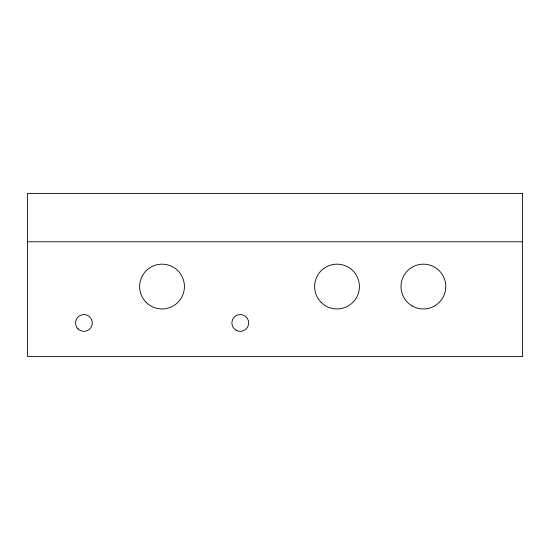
<?xml version="1.0" encoding="UTF-8"?>
<svg xmlns="http://www.w3.org/2000/svg" width="550" height="550" viewBox="0 0 550 550"><rect width="100%" height="100%" fill="white"/><g stroke="black" fill="none" stroke-linecap="round" stroke-linejoin="round"><path stroke-width="0.82" d="M27.5 241.766L522.5 241.766M522.5 193.442L27.5 193.442L27.5 356.558L522.5 356.558L522.5 193.442M321.179 302.404A22.399 22.399 0 0 0 358.648 292.359A22.399 22.399 0 0 0 331.217 264.928A22.399 22.399 0 0 0 321.179 302.404M412.191 305.958A22.399 22.399 0 0 0 445.789 286.564A22.399 22.399 0 0 0 412.191 267.163A22.399 22.399 0 0 0 412.191 305.958M146.19 302.404A22.399 22.399 0 0 0 183.666 292.359A22.399 22.399 0 0 0 156.234 264.928A22.399 22.399 0 0 0 146.19 302.404M236.081 330.234A8.401 8.401 0 0 0 248.683 322.96A8.401 8.401 0 0 0 236.081 315.686A8.401 8.401 0 0 0 236.081 330.234M77.976 328.9A8.401 8.401 0 0 0 92.029 325.132A8.401 8.401 0 0 0 81.744 314.847A8.401 8.401 0 0 0 77.976 328.9"/></g></svg>
